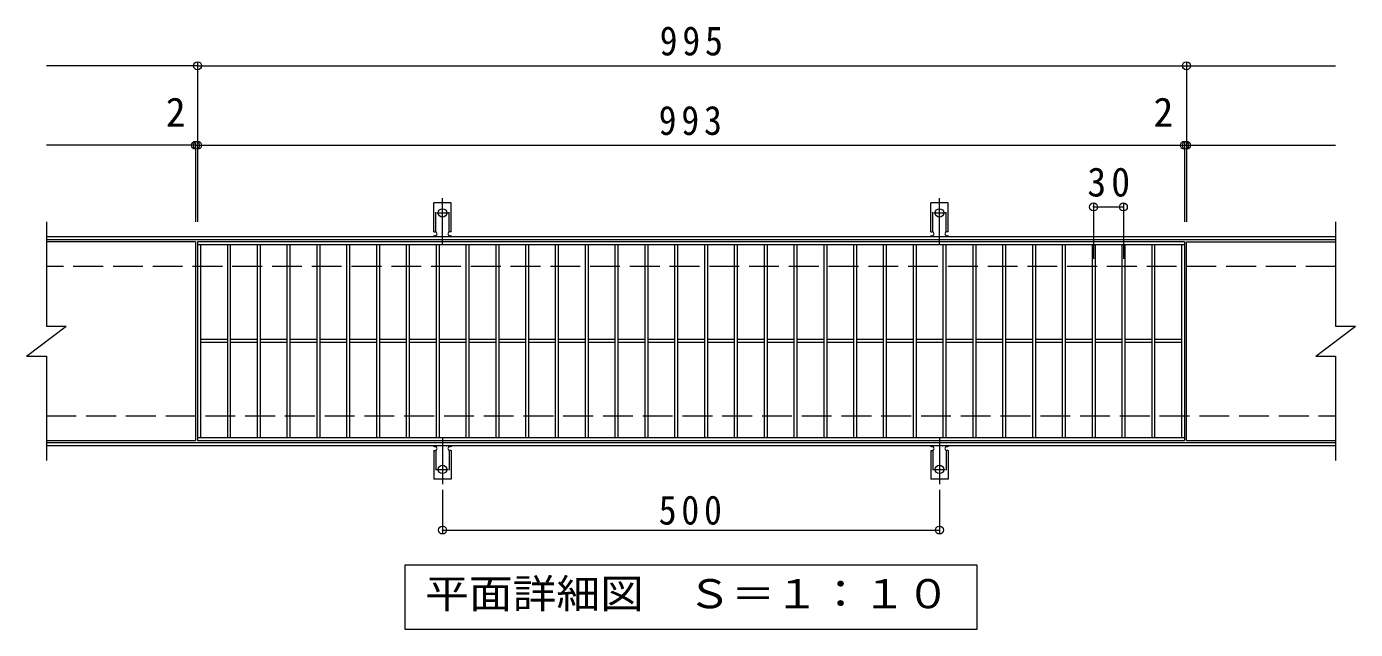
# Model space of a CAD drawing. Units: millimetres on the paper, enlarged 2 times, with parts at other scales. Extents: x -298 to 342, y -275 to 224.
# Drawn here: x -157.4 to 110, y 103.2 to 224.5 of the extents above; entities that cross this region are included whole.
import ezdxf
from ezdxf.enums import TextEntityAlignment as Align

# ---------------------------------------------------------------- set-up
doc = ezdxf.new("R2010")
doc.units = ezdxf.units.MM
doc.header["$LTSCALE"] = 2
doc.header["$PDMODE"] = 32
doc.header["$PDSIZE"] = 1.6
for name, pattern in [('CHAIN2', [12, 9, -1, 1, -1]), ('DASHED2', [3, 2, -1]), ('DASHED3', [4, 3, -1])]:
    doc.linetypes.add(name, pattern=pattern)
for name, color, linetype, lineweight in [('C-1', 2, 'Continuous', 9), ('C-2', 3, 'Continuous', 9), ('C-4', 7, 'Continuous', 9), ('C-5', 7, 'Continuous', 9), ('C-A', 3, 'Continuous', 9)]:
    doc.layers.add(name, color=color, linetype=linetype, lineweight=lineweight)
doc.styles.add('ＭＳ ゴシック', font='')
doc.styles.get('ＭＳ ゴシック').set_extended_font_data('MS Gothic')

msp = doc.modelspace()

# ---------------------------------------------------------------- linework, layer by layer
at = {"layer": 'C-1'}
for p, q in [((106.024, 182.182), (-153.376, 182.182)), ((106.024, 181.582), (-153.376, 181.582)), ((-153.376, 140.782), (106.024, 140.782)), ((-153.376, 140.182), (106.024, 140.182))]:
    msp.add_line(p, q, dxfattribs=at)
at = {"layer": 'C-1', "linetype": 'DASHED3'}
for p, q in [((106.024, 176.182), (-153.376, 176.182)), ((-153.376, 146.182), (106.024, 146.182))]:
    msp.add_line(p, q, dxfattribs=at)
at = {"layer": 'C-2'}
for p, q in [((-153.376, 185.182), (-153.376, 164.182)), ((106.024, 185.182), (106.024, 164.182)), ((-123.376, 181.182), (-153.376, 181.182)), ((-123.376, 181.182), (-123.376, 141.182)), ((75.624, 181.182), (-122.976, 181.182)), ((-122.976, 181.182), (-122.976, 141.182)), ((75.624, 180.582), (-122.976, 180.582)), ((-122.376, 180.582), (-122.376, 141.782)), ((-116.976, 180.582), (-116.976, 141.782)), ((-116.376, 180.582), (-116.376, 141.782)), ((-110.976, 180.582), (-110.976, 141.782)), ((-110.376, 180.582), (-110.376, 141.782)), ((-104.976, 180.582), (-104.976, 141.782)), ((-104.376, 180.582), (-104.376, 141.782)), ((-98.976, 180.582), (-98.976, 141.782)), ((-98.376, 180.582), (-98.376, 141.782)), ((-92.976, 180.582), (-92.976, 141.782)), ((-92.376, 180.582), (-92.376, 141.782)), ((-86.976, 180.582), (-86.976, 141.782)), ((-86.376, 180.582), (-86.376, 141.782)), ((-80.976, 180.582), (-80.976, 141.782)), ((-80.376, 180.582), (-80.376, 141.782)), ((-74.976, 180.582), (-74.976, 141.782)), ((-74.376, 180.582), (-74.376, 141.782)), ((-68.976, 180.582), (-68.976, 141.782)), ((-68.376, 180.582), (-68.376, 141.782)), ((-62.976, 180.582), (-62.976, 141.782)), ((-62.376, 180.582), (-62.376, 141.782)), ((-56.976, 180.582), (-56.976, 141.782)), ((-56.376, 180.582), (-56.376, 141.782)), ((-50.976, 180.582), (-50.976, 141.782)), ((-50.376, 180.582), (-50.376, 141.782)), ((-44.976, 180.582), (-44.976, 141.782)), ((-44.376, 180.582), (-44.376, 141.782)), ((-38.976, 180.582), (-38.976, 141.782)), ((-38.376, 180.582), (-38.376, 141.782)), ((-32.976, 180.582), (-32.976, 141.782)), ((-32.376, 180.582), (-32.376, 141.782)), ((-26.976, 180.582), (-26.976, 141.782)), ((-26.376, 180.582), (-26.376, 141.782)), ((-20.976, 180.582), (-20.976, 141.782)), ((-20.376, 180.582), (-20.376, 141.782)), ((-14.976, 180.582), (-14.976, 141.782)), ((-14.376, 180.582), (-14.376, 141.782)), ((-8.976, 180.582), (-8.976, 141.782)), ((-8.376, 180.582), (-8.376, 141.782)), ((-2.976, 180.582), (-2.976, 141.782)), ((-2.376, 180.582), (-2.376, 141.782)), ((3.024, 180.582), (3.024, 141.782)), ((3.624, 180.582), (3.624, 141.782)), ((9.024, 180.582), (9.024, 141.782)), ((9.624, 180.582), (9.624, 141.782)), ((15.024, 180.582), (15.024, 141.782)), ((15.624, 180.582), (15.624, 141.782)), ((21.024, 180.582), (21.024, 141.782)), ((21.624, 180.582), (21.624, 141.782)), ((27.024, 180.582), (27.024, 141.782)), ((27.624, 180.582), (27.624, 141.782)), ((33.024, 180.582), (33.024, 141.782)), ((33.624, 180.582), (33.624, 141.782)), ((39.024, 180.582), (39.024, 141.782)), ((39.624, 180.582), (39.624, 141.782)), ((45.024, 180.582), (45.024, 141.782)), ((45.624, 180.582), (45.624, 141.782)), ((51.024, 180.582), (51.024, 141.782)), ((51.624, 180.582), (51.624, 141.782)), ((57.024, 180.582), (57.024, 141.782)), ((57.624, 180.582), (57.624, 141.782)), ((63.024, 180.582), (63.024, 141.782)), ((63.624, 180.582), (63.624, 141.782)), ((69.024, 180.582), (69.024, 141.782)), ((69.624, 180.582), (69.624, 141.782)), ((75.024, 180.582), (75.024, 141.782)), ((75.624, 181.182), (75.624, 141.182)), ((76.024, 181.182), (106.024, 181.182)), ((76.024, 141.182), (76.024, 181.182)), ((-157.376, 158.182), (-149.376, 164.182)), ((-153.376, 164.182), (-149.376, 164.182)), ((102.024, 158.182), (110.024, 164.182)), ((106.024, 164.182), (110.024, 164.182)), ((-116.976, 161.482), (-122.376, 161.482)), ((-116.976, 160.882), (-122.376, 160.882)), ((-110.976, 161.482), (-116.376, 161.482)), ((-110.976, 160.882), (-116.376, 160.882)), ((-104.976, 161.482), (-110.376, 161.482)), ((-104.976, 160.882), (-110.376, 160.882)), ((-98.976, 161.482), (-104.376, 161.482)), ((-98.976, 160.882), (-104.376, 160.882)), ((-92.976, 161.482), (-98.376, 161.482)), ((-92.976, 160.882), (-98.376, 160.882)), ((-86.976, 161.482), (-92.376, 161.482)), ((-86.976, 160.882), (-92.376, 160.882)), ((-80.976, 161.482), (-86.376, 161.482)), ((-80.976, 160.882), (-86.376, 160.882)), ((-74.976, 161.482), (-80.376, 161.482)), ((-74.976, 160.882), (-80.376, 160.882)), ((-68.976, 161.482), (-74.376, 161.482)), ((-68.976, 160.882), (-74.376, 160.882)), ((-62.976, 161.482), (-68.376, 161.482)), ((-62.976, 160.882), (-68.376, 160.882)), ((-56.976, 161.482), (-62.376, 161.482)), ((-56.976, 160.882), (-62.376, 160.882)), ((-50.976, 161.482), (-56.376, 161.482)), ((-50.976, 160.882), (-56.376, 160.882)), ((-44.976, 161.482), (-50.376, 161.482)), ((-44.976, 160.882), (-50.376, 160.882)), ((-38.976, 161.482), (-44.376, 161.482)), ((-38.976, 160.882), (-44.376, 160.882)), ((-32.976, 161.482), (-38.376, 161.482)), ((-32.976, 160.882), (-38.376, 160.882)), ((-26.976, 161.482), (-32.376, 161.482)), ((-26.976, 160.882), (-32.376, 160.882)), ((-20.976, 161.482), (-26.376, 161.482)), ((-20.976, 160.882), (-26.376, 160.882)), ((-14.976, 161.482), (-20.376, 161.482)), ((-14.976, 160.882), (-20.376, 160.882)), ((-8.976, 161.482), (-14.376, 161.482)), ((-8.976, 160.882), (-14.376, 160.882)), ((-2.976, 161.482), (-8.376, 161.482)), ((-2.976, 160.882), (-8.376, 160.882)), ((3.024, 161.482), (-2.376, 161.482)), ((3.024, 160.882), (-2.376, 160.882)), ((9.024, 161.482), (3.624, 161.482)), ((9.024, 160.882), (3.624, 160.882)), ((15.024, 161.482), (9.624, 161.482)), ((15.024, 160.882), (9.624, 160.882)), ((21.024, 161.482), (15.624, 161.482)), ((21.024, 160.882), (15.624, 160.882)), ((27.024, 161.482), (21.624, 161.482)), ((27.024, 160.882), (21.624, 160.882)), ((33.024, 161.482), (27.624, 161.482)), ((33.024, 160.882), (27.624, 160.882)), ((39.024, 161.482), (33.624, 161.482)), ((39.024, 160.882), (33.624, 160.882)), ((45.024, 161.482), (39.624, 161.482)), ((45.024, 160.882), (39.624, 160.882)), ((51.024, 161.482), (45.624, 161.482)), ((51.024, 160.882), (45.624, 160.882)), ((57.024, 161.482), (51.624, 161.482)), ((57.024, 160.882), (51.624, 160.882)), ((63.024, 161.482), (57.624, 161.482)), ((63.024, 160.882), (57.624, 160.882)), ((69.024, 161.482), (63.624, 161.482)), ((69.024, 160.882), (63.624, 160.882)), ((75.024, 161.482), (69.624, 161.482)), ((75.024, 160.882), (69.624, 160.882)), ((-157.376, 158.182), (-153.376, 158.182)), ((-153.376, 158.182), (-153.376, 137.182)), ((102.024, 158.182), (106.024, 158.182)), ((106.024, 158.182), (106.024, 137.182)), ((-122.976, 141.782), (75.624, 141.782)), ((-153.376, 141.182), (-123.376, 141.182)), ((-122.976, 141.182), (75.624, 141.182)), ((76.024, 141.182), (106.024, 141.182))]:
    msp.add_line(p, q, dxfattribs=at)
at = {"layer": 'C-4'}
for p, q in [((-122.976, 217.182), (-122.976, 185.182)), ((76.024, 217.182), (76.024, 185.182)), ((-122.976, 216.582), (-153.376, 216.582)), ((-122.976, 216.582), (76.024, 216.582)), ((76.024, 216.582), (106.024, 216.582)), ((-123.376, 200.582), (-153.376, 200.582)), ((-123.376, 201.182), (-123.376, 185.182)), ((-123.376, 200.582), (-122.976, 200.582)), ((-122.976, 200.582), (75.624, 200.582)), ((75.624, 201.182), (75.624, 185.182)), ((75.624, 200.582), (76.024, 200.582)), ((76.024, 200.582), (106.024, 200.582)), ((57.324, 188.782), (57.324, 177.772)), ((57.324, 188.182), (63.324, 188.182)), ((63.324, 188.782), (63.324, 177.772)), ((-73.676, 131.238), (-73.676, 122.582)), ((26.324, 131.238), (26.324, 122.582)), ((-73.676, 123.182), (26.324, 123.182))]:
    msp.add_line(p, q, dxfattribs=at)
for p in [(-122.976, 216.582), (76.024, 216.582), (-123.376, 200.582), (-122.976, 200.582), (75.624, 200.582), (76.024, 200.582), (57.324, 188.182), (63.324, 188.182), (-73.676, 123.182), (26.324, 123.182)]:
    msp.add_point(p, dxfattribs=at)
at = {"layer": 'C-5'}
msp.add_lwpolyline([(-81.176, 103.182), (-81.176, 116.182), (33.824, 116.182), (33.824, 103.182)], close=True, dxfattribs=at)
at = {"layer": 'C-A', "color": 7, "linetype": 'CHAIN2'}
for p, q in [((-73.676, 180.488), (-73.676, 189.968)), ((26.324, 180.488), (26.324, 189.968)), ((-74.831, 186.982), (-72.521, 186.982)), ((25.169, 186.982), (27.479, 186.982)), ((-73.676, 141.876), (-73.676, 132.395)), ((26.324, 141.876), (26.324, 132.395)), ((-74.831, 135.382), (-72.521, 135.382)), ((25.169, 135.382), (27.479, 135.382))]:
    msp.add_line(p, q, dxfattribs=at)
at = {"layer": 'C-A'}
for p, q in [((-75.426, 183.182), (-75.426, 188.982)), ((-71.926, 188.982), (-75.426, 188.982)), ((-71.926, 183.182), (-71.926, 188.982)), ((24.574, 183.182), (24.574, 188.982)), ((28.074, 188.982), (24.574, 188.982)), ((28.074, 183.182), (28.074, 188.982)), ((-75.426, 183.182), (-75.176, 183.182)), ((-75.276, 182.382), (-75.176, 182.382)), ((-72.177, 182.382), (-72.074, 182.382)), ((-71.926, 183.182), (-72.176, 183.182)), ((24.574, 183.182), (24.824, 183.182)), ((24.724, 182.382), (24.824, 182.382)), ((27.823, 182.382), (27.926, 182.382)), ((28.074, 183.182), (27.824, 183.182)), ((-75.426, 139.182), (-75.176, 139.182)), ((-75.426, 139.182), (-75.426, 133.382)), ((-75.276, 139.982), (-75.176, 139.982)), ((-72.177, 139.982), (-72.074, 139.982)), ((-71.926, 139.182), (-72.176, 139.182)), ((-71.926, 139.182), (-71.926, 133.382)), ((24.574, 139.182), (24.824, 139.182)), ((24.574, 139.182), (24.574, 133.382)), ((24.724, 139.982), (24.824, 139.982)), ((27.823, 139.982), (27.926, 139.982)), ((28.074, 139.182), (27.824, 139.182)), ((28.074, 139.182), (28.074, 133.382)), ((-71.926, 133.382), (-75.426, 133.382)), ((28.074, 133.382), (24.574, 133.382))]:
    msp.add_line(p, q, dxfattribs=at)
at = {"layer": 'C-A', "linetype": 'DASHED2'}
for p, q in [((-75.026, 183.153), (-75.026, 188.982)), ((-72.326, 183.153), (-72.326, 188.982)), ((24.974, 183.153), (24.974, 188.982)), ((27.674, 183.153), (27.674, 188.982)), ((-75.026, 139.211), (-75.026, 133.382)), ((-72.326, 139.211), (-72.326, 133.382)), ((24.974, 139.211), (24.974, 133.382)), ((27.674, 139.211), (27.674, 133.382))]:
    msp.add_line(p, q, dxfattribs=at)
at = {"layer": 'C-A'}
for centre in [(-73.676, 186.982), (26.324, 186.982), (-73.676, 135.382), (26.324, 135.382)]:
    msp.add_circle(centre, 0.85, dxfattribs=at)
for centre, start, end in [((-75.276, 181.982), 90.27596, 150.00047), ((-75.176, 182.782), 270, 90), ((-72.176, 182.782), 90, 269.8667), ((-72.076, 181.982), 29.99927, 89.75836), ((24.724, 181.982), 90.27596, 150.00047), ((24.824, 182.782), 270, 90), ((27.824, 182.782), 90, 269.8667), ((27.924, 181.982), 29.99927, 89.75836), ((-75.276, 140.382), 209.99951, 269.72403), ((-75.176, 139.582), 270, 90), ((-72.176, 139.582), 90.13329, 270), ((-72.076, 140.382), 270.24162, 330.00072), ((24.724, 140.382), 209.99951, 269.72403), ((24.824, 139.582), 270, 90), ((27.824, 139.582), 90.13329, 270), ((27.924, 140.382), 270.24162, 330.00072)]:
    msp.add_arc(centre, 0.4, start, end, dxfattribs=at)

# ---------------------------------------------------------------- texts
at = {"layer": 'C-4', "color": 2, "style": 'ＭＳ ゴシック'}
for p in [(-129.361, 202.582), (69.387, 202.582)]:
    msp.add_text('2', height=5.865, dxfattribs=at).set_placement(p, align=Align.BOTTOM_LEFT)
at = {"layer": 'C-4', "color": 2, "char_height": 5.865, "attachment_point": 7, "style": 'ＭＳ ゴシック'}
for s, insert in [('\\T1.27;\\W0.9;995', (-29.976, 218.582)), ('\\T1.27;\\W0.9;993', (-30.176, 202.582)), ('\\T1.27;\\W0.95;30', (56.074, 190.182)), ('\\T1.27;\\W0.9;500', (-30.176, 124.182))]:
    msp.add_mtext(s, dxfattribs=dict(at, insert=insert))
at = {"layer": 'C-5', "color": 2, "style": 'ＭＳ ゴシック', "width": 1.1}
msp.add_text('平面詳細図\u3000Ｓ＝１：１０', height=5.865, dxfattribs=at).set_placement((-77.176, 105.682), align=Align.BOTTOM_LEFT)

doc.saveas('drawing.dxf')
